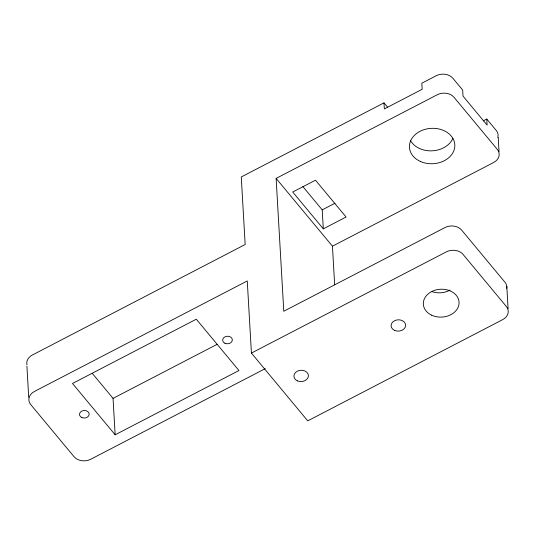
<?xml version="1.0" encoding="UTF-8"?>
<svg xmlns="http://www.w3.org/2000/svg" width="535" height="535" viewBox="0 0 535 535"><rect width="100%" height="100%" fill="white"/><g stroke="black" fill="none" stroke-linecap="round" stroke-linejoin="round"><path stroke-width="0.8" d="M387.4 106.973L383.983 102.86L241.265 176.958L245.164 244.522L32.367 355.006A12.138 9.456 -3.3 0 0 26.964 364.897M506.772 288.352A12.138 9.456 -3.3 0 0 504.953 282.226L461.658 230.117A12.138 9.456 -3.3 0 0 444.913 227.589L283.784 311.25L276.12 178.409L437.255 94.748A12.138 9.456 -3.3 0 1 453.994 97.27L497.296 149.385A12.138 9.456 -3.3 0 1 493.578 162.533L332.442 246.194L334.663 284.734M483.352 120.816L486.756 119.044L496.199 130.406A12.138 9.456 -3.3 0 1 497.811 137.502M323.314 228.846L292.719 192.018L315.489 180.201L346.085 217.023L323.314 228.846L322.217 209.867L335.03 203.22M115.152 434.801L72.506 383.475L196.298 319.201L238.944 370.528L115.152 434.801L113.052 398.368L217.183 344.299M251.423 353.073L446.317 251.878A12.138 9.456 -3.3 0 1 463.056 254.406L506.357 306.515A12.138 9.456 -3.3 0 1 502.632 319.662L307.739 420.858L251.423 353.073L247.264 280.955L34.467 391.446A12.138 9.456 -3.3 0 0 30.749 404.594L74.044 456.709A12.138 9.456 -3.3 0 0 90.783 459.231L265.293 368.622M302.843 186.548L322.217 209.867M276.12 178.409L332.442 246.194M92.234 373.31L113.052 398.368M506.799 286.419L508.103 308.728M498.225 137.415L499.041 151.652M486.756 119.044L487.111 125.116L463.022 96.119L462.668 90.047L452.904 78.291A12.138 9.456 -3.3 0 0 436.159 75.769L421.841 83.206L422.189 89.278L384.337 108.933L383.983 102.86M26.91 366.121L28.709 397.351M450.055 290.077A17.896 13.95 -3.3 0 1 432.046 291.635M452.898 138.371A22.731 17.715 -3.3 0 1 432.434 150.816A22.731 17.715 -3.3 0 1 410.659 140.825M81.862 417.567A4.855 3.785 -3.3 0 0 89.191 414.197A4.855 3.785 -3.3 0 0 81.969 411.014A4.855 3.785 -3.3 0 0 81.862 417.567M225.014 343.316A4.855 3.785 -3.3 0 0 232.344 339.939A4.855 3.785 -3.3 0 0 225.121 336.756A4.855 3.785 -3.3 0 0 225.014 343.316M297.447 380.893A7.283 5.671 -3.3 0 0 308.441 375.831A7.283 5.671 -3.3 0 0 297.6 371.056A7.283 5.671 -3.3 0 0 297.447 380.893M394.643 330.429A7.283 5.671 -3.3 0 0 405.63 325.367A7.283 5.671 -3.3 0 0 394.797 320.592A7.283 5.671 -3.3 0 0 394.643 330.429M431.571 315.148A17.896 13.95 -3.3 0 0 459.063 303.392A17.896 13.95 -3.3 0 0 432.955 290.966A17.896 13.95 -3.3 0 0 431.571 315.148M420.45 161.49A22.724 17.709 -3.3 0 0 454.837 145.821A22.724 17.709 -3.3 0 0 421.112 130.787A22.724 17.709 -3.3 0 0 420.45 161.49"/></g></svg>
